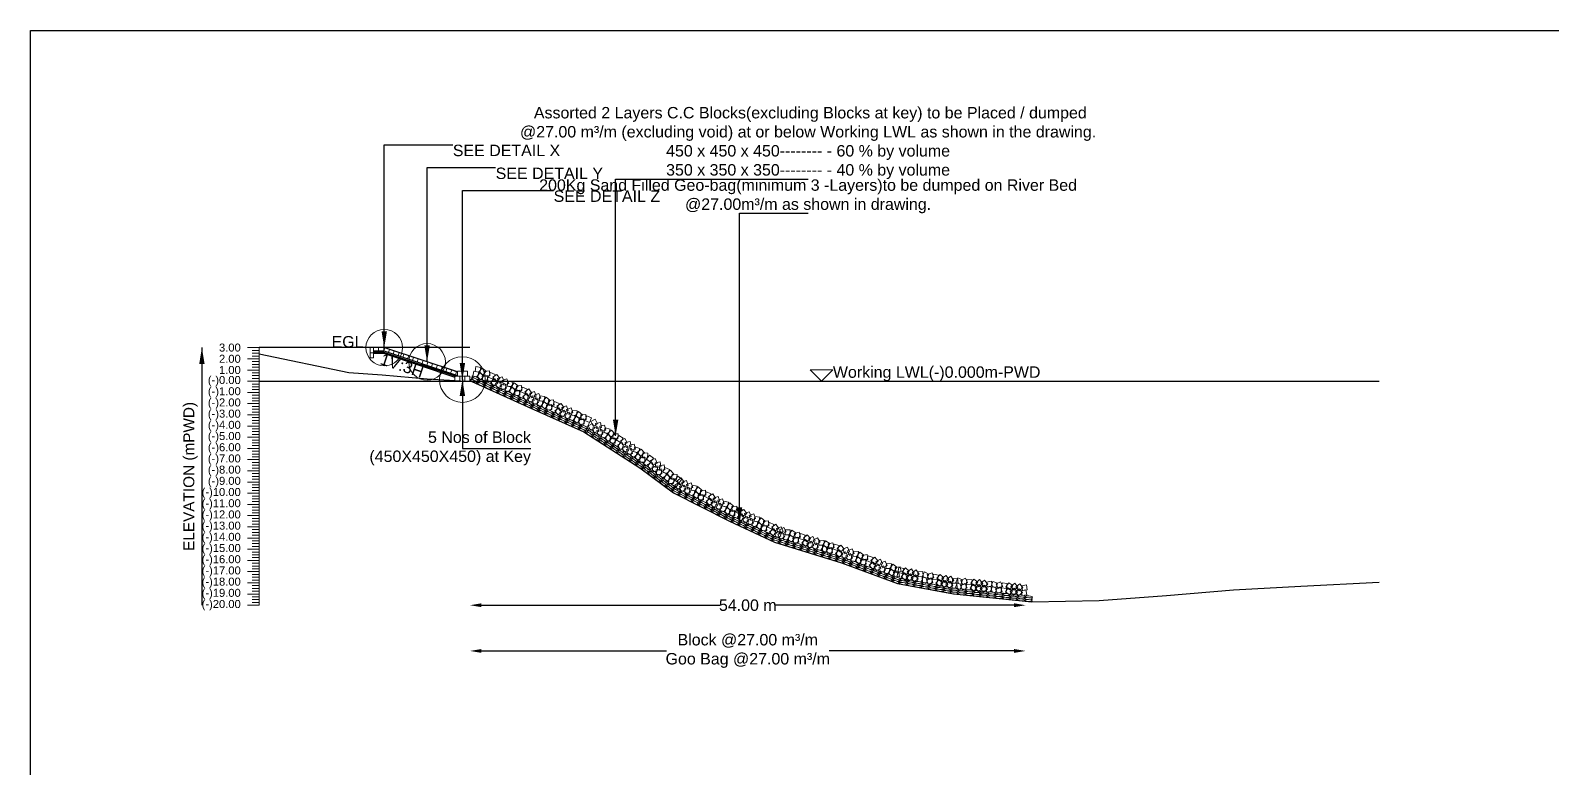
# Model space of a CAD drawing. Header units: inches. Extents: x 89000 to 305017, y -7071 to 0.
# Drawn here: x 205000 to 211658, y -3229 to 0 of the extents above; entities that cross this region are included whole.
import ezdxf

# ---------------------------------------------------------------- set-up
doc = ezdxf.new("R2010")
doc.units = ezdxf.units.IN
doc.header["$LTSCALE"] = 7
doc.header["$MEASUREMENT"] = 0
for name, color, linetype, lineweight in [('Cross Section Labels', 7, 'Continuous', 9), ('Existing_Bed_Level for Xsection', 7, 'Continuous', 25), ('Long Section Labels', 7, 'Continuous', 9)]:
    doc.layers.add(name, color=color, linetype=linetype, lineweight=lineweight)
doc.styles.get("Standard").update_dxf_attribs({"font": 'arial.ttf'})
doc.dimstyles.new('Appron Lebeling Style', dxfattribs={"dimtxt": 50, "dimasz": 50, "dimexe": 0.18, "dimexo": 0.0625, "dimgap": 0.09, "dimtad": 0, "dimtih": 1, "dimtoh": 1, "dimdec": 4, "dimzin": 0, "dimdsep": 46, "dimtxsty": 'Standard', "dimcen": 0.09, "dimse1": 1, "dimse2": 1, "dimadec": 0, "dimazin": 0, "dimtfac": 1, "dimtdec": 4, "dimtofl": 0, "dimtmove": 0, "dimatfit": 3, "dimfxl": 1, "dimtolj": 1, "dimtzin": 0, "dimarcsym": 0})
doc.dimstyles.get("Standard").update_dxf_attribs({"dimtxt": 0.18, "dimasz": 0.18, "dimexe": 0.18, "dimexo": 0.0625, "dimgap": 0.09, "dimtad": 0, "dimtih": 1, "dimtoh": 1, "dimdec": 4, "dimzin": 0, "dimdsep": 46, "dimtxsty": 'Standard', "dimcen": 0.09, "dimadec": 0, "dimazin": 0, "dimtfac": 1, "dimtdec": 4, "dimtofl": 0, "dimtmove": 0, "dimatfit": 3, "dimfxl": 1, "dimtolj": 1, "dimtzin": 0, "dimarcsym": 0})

# ---------------------------------------------------------------- blocks, each defined once
blk = doc.blocks.new('*D9')
at = {"layer": 'Cross Section Labels', "color": 0, "lineweight": -2, "transparency": 16777216}
for p, q in [((206972.5, -2514.7), (208015.2, -2514.7)), ((209303, -2514.7), (208260.3, -2514.7))]:
    blk.add_line(p, q, dxfattribs=at)
at = {"layer": 'Cross Section Labels', "color": 0, "transparency": 16777216}
for points in [[(206972.5, -2506.4), (206972.5, -2523), (206922.5, -2514.7)], [(209303, -2506.4), (209303, -2523), (209353, -2514.7)]]:
    blk.add_solid(points, dxfattribs=at)
at = {"layer": 'Defpoints', "color": 0, "transparency": 16777216}
for p in [(206922.5, -1534.7), (209353, -2497.2), (209353, -2514.7)]:
    blk.add_point(p, dxfattribs=at)
at = {"layer": 'Cross Section Labels', "color": 0, "transparency": 16777216, "insert": (208137.8, -2514.7), "char_height": 50, "attachment_point": 5}
blk.add_mtext('\\A1;54.00 m', dxfattribs=at)
blk = doc.blocks.new('*D10')
at = {"layer": 'Cross Section Labels', "color": 0, "lineweight": -2, "transparency": 16777216}
for p, q in [((206972.5, -2714.7), (207782.1, -2714.7)), ((209303, -2714.7), (208493.4, -2714.7))]:
    blk.add_line(p, q, dxfattribs=at)
at = {"layer": 'Cross Section Labels', "color": 0, "transparency": 16777216}
for points in [[(206972.5, -2706.4), (206972.5, -2723), (206922.5, -2714.7)], [(209303, -2706.4), (209303, -2723), (209353, -2714.7)]]:
    blk.add_solid(points, dxfattribs=at)
at = {"layer": 'Defpoints', "color": 0, "transparency": 16777216}
for p in [(206922.5, -1534.7), (209353, -2497.2), (209353, -2714.7)]:
    blk.add_point(p, dxfattribs=at)
at = {"layer": 'Cross Section Labels', "color": 0, "transparency": 16777216, "insert": (208137.8, -2714.7), "char_height": 50, "attachment_point": 5}
blk.add_mtext('\\A1;Block @27.00 m³/m ^JGoo Bag @27.00 m³/m ', dxfattribs=at)

msp = doc.modelspace()

# ---------------------------------------------------------------- linework, layer by layer
msp.add_lwpolyline([(205000, 0), (215000, 0), (215000, -7071), (205000, -7071)], close=True)
at = {"layer": 'Cross Section Labels'}
msp.add_lwpolyline([(208460.07826, -1534.7), (208510.07826, -1484.7), (208410.07826, -1484.7)], close=True, dxfattribs=at)
for centre, radius in [((206547.62826, -1387.7), 80), ((206735.05326, -1450.175), 80), ((206889.40326, -1527.35), 100)]:
    msp.add_circle(centre, radius, dxfattribs=at)
at = {"layer": 'Existing_Bed_Level for Xsection'}
for points in [[(206922.47826, -1387.7), (206000, -1387.7)], [(206867.35326, -1494.275), (206549.89133, -1388.45436), (206547.62826, -1387.7), (206545.24278, -1387.7), (206501.14278, -1387.7)], [(206000, -1414.65), (206392, -1496.97), (206539, -1506.28), (206735, -1523.92), (206931, -1535.19), (207176, -1646.91), (207421, -1756.18), (207666, -1913.96), (207813, -2022.74), (208058, -2146.71), (208254, -2238.34), (208548, -2329.48), (208793, -2419.64), (209038, -2465.21), (209381, -2500), (209675, -2494.12), (209969, -2472.56), (210263, -2447.08), (210557, -2431.89), (210900, -2414.25)], [(206501.14278, -1402.4), (206545.24278, -1402.4), (206867.35326, -1509.77016)], [(206501.14278, -1407.3), (206544.44762, -1407.3), (206860.49762, -1512.65)], [(206501.14278, -1412.2), (206543.65246, -1412.2), (206856.32826, -1516.42527)], [(206000, -1534.7), (210900, -1534.7)]]:
    msp.add_lwpolyline(points, dxfattribs=at)
at = {"layer": 'Long Section Labels'}
for points in [[(206000, -1387.7), (205950, -1387.7)], [(206000, -2514.7), (206000, -2465.7), (206000, -2416.7), (206000, -2367.7), (206000, -2318.7), (206000, -2269.7), (206000, -2220.7), (206000, -2171.7), (206000, -2122.7), (206000, -2073.7), (206000, -2024.7), (206000, -1975.7), (206000, -1926.7), (206000, -1877.7), (206000, -1828.7), (206000, -1779.7), (206000, -1730.7), (206000, -1681.7), (206000, -1632.7), (206000, -1583.7), (206000, -1534.7), (206000, -1485.7), (206000, -1436.7), (206000, -1387.7)], [(206000, -1436.7), (205950, -1436.7)], [(206000, -1399.95), (205970, -1399.95)], [(206000, -1412.2), (205970, -1412.2)], [(206000, -1424.45), (205970, -1424.45)], [(206000, -1448.95), (205970, -1448.95)], [(206000, -1461.2), (205970, -1461.2)], [(206000, -1485.7), (205950, -1485.7)], [(206000, -1473.45), (205970, -1473.45)], [(206000, -1497.95), (205970, -1497.95)], [(206000, -1510.2), (205970, -1510.2)], [(206000, -1522.45), (205970, -1522.45)], [(206000, -1534.7), (205950, -1534.7)], [(206000, -1583.7), (205950, -1583.7)], [(206000, -1546.95), (205970, -1546.95)], [(206000, -1559.2), (205970, -1559.2)], [(206000, -1571.45), (205970, -1571.45)], [(206000, -1595.95), (205970, -1595.95)], [(206000, -1632.7), (205950, -1632.7)], [(206000, -1608.2), (205970, -1608.2)], [(206000, -1620.45), (205970, -1620.45)], [(206000, -1644.95), (205970, -1644.95)], [(206000, -1657.2), (205970, -1657.2)], [(206000, -1681.7), (205950, -1681.7)], [(206000, -1730.7), (205950, -1730.7)], [(206000, -1669.45), (205970, -1669.45)], [(206000, -1693.95), (205970, -1693.95)], [(206000, -1706.2), (205970, -1706.2)], [(206000, -1718.45), (205970, -1718.45)], [(206000, -1779.7), (205950, -1779.7)], [(206000, -1742.95), (205970, -1742.95)], [(206000, -1755.2), (205970, -1755.2)], [(206000, -1767.45), (205970, -1767.45)], [(206000, -1791.95), (205970, -1791.95)], [(206000, -1828.7), (205950, -1828.7)], [(206000, -1804.2), (205970, -1804.2)], [(206000, -1816.45), (205970, -1816.45)], [(206000, -1840.95), (205970, -1840.95)], [(206000, -1853.2), (205970, -1853.2)], [(206000, -1877.7), (205950, -1877.7)], [(206000, -1926.7), (205950, -1926.7)], [(206000, -1865.45), (205970, -1865.45)], [(206000, -1889.95), (205970, -1889.95)], [(206000, -1902.2), (205970, -1902.2)], [(206000, -1914.45), (205970, -1914.45)], [(206000, -1975.7), (205950, -1975.7)], [(206000, -1938.95), (205970, -1938.95)], [(206000, -1951.2), (205970, -1951.2)], [(206000, -1963.45), (205970, -1963.45)], [(206000, -1987.95), (205970, -1987.95)], [(206000, -2024.7), (205950, -2024.7)], [(206000, -2000.2), (205970, -2000.2)], [(206000, -2012.45), (205970, -2012.45)], [(206000, -2036.95), (205970, -2036.95)], [(206000, -2049.2), (205970, -2049.2)], [(206000, -2061.45), (205970, -2061.45)], [(206000, -2073.7), (205950, -2073.7)], [(206000, -2122.7), (205950, -2122.7)], [(206000, -2085.95), (205970, -2085.95)], [(206000, -2098.2), (205970, -2098.2)], [(206000, -2110.45), (205970, -2110.45)], [(206000, -2171.7), (205950, -2171.7)], [(206000, -2134.95), (205970, -2134.95)], [(206000, -2147.2), (205970, -2147.2)], [(206000, -2159.45), (205970, -2159.45)], [(206000, -2183.95), (205970, -2183.95)], [(206000, -2196.2), (205970, -2196.2)], [(206000, -2220.7), (205950, -2220.7)], [(206000, -2208.45), (205970, -2208.45)], [(206000, -2232.95), (205970, -2232.95)], [(206000, -2245.2), (205970, -2245.2)], [(206000, -2257.45), (205970, -2257.45)], [(206000, -2269.7), (205950, -2269.7)], [(206000, -2318.7), (205950, -2318.7)], [(206000, -2281.95), (205970, -2281.95)], [(206000, -2294.2), (205970, -2294.2)], [(206000, -2306.45), (205970, -2306.45)], [(206000, -2367.7), (205950, -2367.7)], [(206000, -2330.95), (205970, -2330.95)], [(206000, -2343.2), (205970, -2343.2)], [(206000, -2355.45), (205970, -2355.45)], [(206000, -2379.95), (205970, -2379.95)], [(206000, -2392.2), (205970, -2392.2)], [(206000, -2416.7), (205950, -2416.7)], [(206000, -2404.45), (205970, -2404.45)], [(206000, -2428.95), (205970, -2428.95)], [(206000, -2441.2), (205970, -2441.2)], [(206000, -2453.45), (205970, -2453.45)], [(206000, -2465.7), (205950, -2465.7)], [(206000, -2514.7), (205950, -2514.7)], [(206000, -2477.95), (205970, -2477.95)], [(206000, -2490.2), (205970, -2490.2)], [(206000, -2502.45), (205970, -2502.45)]]:
    msp.add_lwpolyline(points, dxfattribs=at)
for points in [[(206501.14278, -1387.7), (206486.44278, -1387.7), (206486.44278, -1409.75), (206501.14278, -1409.75)], [(206523.19278, -1387.7), (206501.14278, -1387.7), (206501.14278, -1402.4), (206523.19278, -1402.4)], [(206545.24278, -1387.7), (206523.19278, -1387.7), (206523.19278, -1402.4), (206545.24278, -1402.4)], [(206570.80979, -1395.42718), (206549.89133, -1388.45436), (206545.24278, -1402.4), (206566.16125, -1409.37282)], [(206591.72826, -1402.4), (206570.80979, -1395.42718), (206566.16125, -1409.37282), (206587.07971, -1416.34564)], [(206501.14278, -1409.75), (206486.44278, -1409.75), (206486.44278, -1431.8), (206501.14278, -1431.8)], [(206612.64673, -1409.37282), (206591.72826, -1402.4), (206587.07971, -1416.34564), (206607.99818, -1423.31847)], [(206633.56519, -1416.34564), (206612.64673, -1409.37282), (206607.99818, -1423.31847), (206628.91665, -1430.29129)], [(206654.48366, -1423.31847), (206633.56519, -1416.34564), (206628.91665, -1430.29129), (206649.83511, -1437.26411)], [(206675.40213, -1430.29129), (206654.48366, -1423.31847), (206649.83511, -1437.26411), (206670.75358, -1444.23693)], [(206696.32059, -1437.26411), (206675.40213, -1430.29129), (206670.75358, -1444.23693), (206691.67205, -1451.20976)], [(206717.23906, -1444.23693), (206696.32059, -1437.26411), (206691.67205, -1451.20976), (206712.59051, -1458.18258)], [(206738.15753, -1451.20976), (206717.23906, -1444.23693), (206712.59051, -1458.18258), (206733.50898, -1465.1554)], [(206759.07599, -1458.18258), (206738.15753, -1451.20976), (206733.50898, -1465.1554), (206754.42745, -1472.12822)], [(206779.99446, -1465.1554), (206759.07599, -1458.18258), (206754.42745, -1472.12822), (206775.34591, -1479.10104)], [(206800.91293, -1472.12822), (206779.99446, -1465.1554), (206775.34591, -1479.10104), (206796.26438, -1486.07387)], [(206821.83139, -1479.10104), (206800.91293, -1472.12822), (206796.26438, -1486.07387), (206817.18285, -1493.04669)], [(206842.74986, -1486.07387), (206821.83139, -1479.10104), (206817.18285, -1493.04669), (206838.10131, -1500.01951)], [(206863.66833, -1493.04669), (206842.74986, -1486.07387), (206838.10131, -1500.01951), (206859.01978, -1506.99233)], [(206878.37826, -1512.65), (206856.32826, -1512.65), (206856.32826, -1534.7), (206878.37826, -1534.7)], [(206889.40326, -1490.6), (206867.35326, -1490.6), (206867.35326, -1512.65), (206889.40326, -1512.65)], [(206900.42826, -1512.65), (206878.37826, -1512.65), (206878.37826, -1534.7), (206900.42826, -1534.7)], [(206911.45326, -1490.6), (206889.40326, -1490.6), (206889.40326, -1512.65), (206911.45326, -1512.65)], [(206922.47826, -1512.65), (206900.42826, -1512.65), (206900.42826, -1534.7), (206922.47826, -1534.7)], [(206960.90112, -1494.40007), (206939.15361, -1490.76021), (206935.51375, -1512.50771), (206957.26125, -1516.14758)], [(206970.04965, -1474.3375), (206948.30215, -1470.69763), (206944.66228, -1492.44514), (206966.40978, -1496.085)], [(206983.79057, -1511.11466), (206966.78224, -1497.08187), (206952.74944, -1514.09019), (206969.75777, -1528.12299)], [(206992.9391, -1491.05208), (206975.93077, -1477.01929), (206961.89798, -1494.02762), (206978.90631, -1508.06041)], [(206998.26005, -1509.72821), (206976.30983, -1511.82349), (206978.40511, -1533.77371), (207000.35533, -1531.67843)], [(207007.40858, -1489.66563), (206985.45836, -1491.76091), (206987.55364, -1513.71114), (207009.50386, -1511.61586)], [(207023.0007, -1525.44247), (207002.93813, -1516.29394), (206993.7896, -1536.35651), (207013.85217, -1545.50505)], [(207032.14924, -1505.3799), (207012.08666, -1496.23137), (207002.93813, -1516.29394), (207023.0007, -1525.44247)], [(207043.83655, -1542.61568), (207031.02538, -1524.6692), (207013.07889, -1537.48037), (207025.89007, -1555.42686)], [(207052.98509, -1522.5531), (207040.17391, -1504.60662), (207022.22743, -1517.4178), (207035.03861, -1535.36428)], [(207064.14347, -1514.95018), (207043.48503, -1522.65935), (207051.19419, -1543.31779), (207071.85264, -1535.60862)], [(207091.92036, -1544.74586), (207084.19475, -1524.09356), (207063.54245, -1531.81918), (207071.26806, -1552.47148)], [(207054.99494, -1535.01275), (207034.33649, -1542.72192), (207042.04566, -1563.38036), (207062.7041, -1555.6712)], [(207082.77183, -1564.80843), (207075.04621, -1544.15614), (207054.39391, -1551.88175), (207062.11953, -1572.53405)], [(207101.33913, -1558.43981), (207079.59163, -1554.79994), (207075.95176, -1576.54744), (207097.69926, -1580.18731)], [(207110.48766, -1538.37723), (207088.74016, -1534.73737), (207085.10029, -1556.48487), (207106.8478, -1560.12474)], [(207124.22858, -1575.15439), (207107.22025, -1561.1216), (207093.18746, -1578.12993), (207110.19578, -1592.16272)], [(207133.37711, -1555.09182), (207116.36878, -1541.05903), (207102.33599, -1558.06735), (207119.34432, -1572.10015)], [(207138.69806, -1573.76794), (207116.74784, -1575.86322), (207118.84312, -1597.81344), (207140.79334, -1595.71816)], [(207147.84659, -1553.70537), (207125.89637, -1555.80065), (207127.99165, -1577.75087), (207149.94188, -1575.65559)], [(207163.43872, -1589.48221), (207143.37614, -1580.33367), (207134.22761, -1600.39625), (207154.29018, -1609.54478)], [(207172.58725, -1569.41963), (207152.52468, -1560.2711), (207143.37614, -1580.33367), (207163.43872, -1589.48221)], [(207184.27457, -1606.65541), (207171.46339, -1588.70893), (207153.51691, -1601.52011), (207166.32809, -1619.46659)], [(207193.4231, -1586.59284), (207180.61192, -1568.64636), (207162.66544, -1581.45753), (207175.47662, -1599.40402)], [(207204.58148, -1578.98991), (207183.92304, -1586.69908), (207191.6322, -1607.35752), (207212.29065, -1599.64836)], [(207232.03962, -1608.31859), (207224.14266, -1587.7312), (207203.55528, -1595.62817), (207211.45224, -1616.21555)], [(207195.43295, -1599.05249), (207174.7745, -1606.76165), (207182.48367, -1627.4201), (207203.14211, -1619.71093)], [(207223.05812, -1628.45649), (207215.16116, -1607.86911), (207194.57377, -1615.76607), (207202.47073, -1636.35345)], [(207241.57186, -1621.9338), (207219.79486, -1618.47477), (207216.33584, -1640.25177), (207238.11283, -1643.7108)], [(207250.55336, -1601.7959), (207228.77637, -1598.33687), (207225.31734, -1620.11387), (207247.09434, -1623.57289)], [(207264.59941, -1638.4576), (207247.47506, -1624.56663), (207233.58409, -1641.69097), (207250.70844, -1655.58195)], [(207273.58092, -1618.3197), (207256.45657, -1604.42872), (207242.56559, -1621.55307), (207259.68994, -1635.44405)], [(207279.05687, -1636.95096), (207257.12482, -1639.22857), (207259.40243, -1661.16062), (207281.33448, -1658.88301)], [(207288.03838, -1616.81306), (207266.10632, -1619.09067), (207268.38393, -1641.02272), (207290.31599, -1638.74511)], [(207303.92726, -1652.4591), (207283.78935, -1643.47759), (207274.80785, -1663.61549), (207294.94575, -1672.597)], [(207312.90876, -1632.3212), (207292.77086, -1623.33969), (207283.78935, -1643.47759), (207303.92726, -1652.4591)], [(207324.90509, -1669.45857), (207311.94522, -1651.61916), (207294.10582, -1664.57903), (207307.06569, -1682.41844)], [(207333.88659, -1649.32067), (207320.92673, -1631.48126), (207303.08732, -1644.44113), (207316.04719, -1662.28053)], [(207335.99991, -1661.76319), (207315.40624, -1669.64375), (207323.2868, -1690.23742), (207343.88047, -1682.35686)], [(207344.98141, -1641.62529), (207324.38774, -1649.50585), (207332.26831, -1670.09952), (207352.86198, -1662.21895)], [(207373.00494, -1671.18912), (207365.10797, -1650.60173), (207344.52059, -1658.49869), (207352.41755, -1679.08608)], [(207391.51868, -1664.66642), (207369.74168, -1661.2074), (207366.28265, -1682.9844), (207388.05965, -1686.44342)], [(207364.02343, -1691.32702), (207356.12647, -1670.73963), (207335.53908, -1678.6366), (207343.43605, -1699.22398)], [(207382.53717, -1684.80433), (207360.76017, -1681.3453), (207357.30115, -1703.1223), (207379.07815, -1706.58132)], [(207405.56472, -1701.32813), (207388.44037, -1687.43716), (207374.5494, -1704.5615), (207391.67375, -1718.45248)], [(207414.54623, -1681.19023), (207397.42188, -1667.29925), (207383.5309, -1684.4236), (207400.65525, -1698.31458)], [(207420.02219, -1699.82149), (207398.09013, -1702.0991), (207400.36774, -1724.03115), (207422.29979, -1721.75354)], [(207429.00369, -1679.68359), (207407.07164, -1681.9612), (207409.34924, -1703.89325), (207431.2813, -1701.61564)], [(207444.89257, -1715.32963), (207424.75467, -1706.34812), (207415.77316, -1726.48602), (207435.91106, -1735.46753)], [(207453.87407, -1695.19172), (207433.73617, -1686.21022), (207424.75467, -1706.34812), (207444.89257, -1715.32963)], [(207468.9749, -1739.42806), (207458.87783, -1719.82572), (207439.27549, -1729.92278), (207449.37256, -1749.52512)], [(207480.91359, -1720.88971), (207470.81652, -1701.28737), (207451.21418, -1711.38444), (207461.31125, -1730.98678)], [(207493.04938, -1714.97055), (207471.497, -1719.62862), (207476.15508, -1741.181), (207497.70745, -1736.52292)], [(207516.25252, -1748.45117), (207511.57728, -1726.90252), (207490.02862, -1731.57775), (207494.70386, -1753.12641)], [(207481.11069, -1733.50889), (207459.55831, -1738.16696), (207464.21639, -1759.71934), (207485.76876, -1755.06126)], [(207504.31383, -1766.98952), (207499.63859, -1745.44086), (207478.08993, -1750.11609), (207482.76517, -1771.66475)], [(207523.60401, -1763.35731), (207502.60603, -1756.62771), (207495.87643, -1777.62568), (207516.87441, -1784.35529)], [(207535.5427, -1744.81897), (207514.54473, -1738.08937), (207507.81512, -1759.08734), (207528.8131, -1765.81694)], [(207543.85175, -1783.18995), (207529.03832, -1766.85701), (207512.70538, -1781.67043), (207527.51881, -1798.00337)], [(207555.79044, -1764.6516), (207540.97701, -1748.31866), (207524.64407, -1763.13209), (207539.4575, -1779.46503)], [(207558.37021, -1783.89881), (207536.34683, -1782.81558), (207535.2636, -1804.83896), (207557.28698, -1805.92218)], [(207570.3089, -1765.36047), (207548.28552, -1764.27724), (207547.20229, -1786.30061), (207569.22567, -1787.38384)], [(207580.59376, -1803.00775), (207562.05542, -1791.06906), (207550.11673, -1809.6074), (207568.65507, -1821.54609)], [(207592.53246, -1784.46941), (207573.99411, -1772.53071), (207562.05542, -1791.06906), (207580.59376, -1803.00775)], [(207610.68198, -1804.46056), (207600.58492, -1784.85822), (207580.98258, -1794.95529), (207591.07965, -1814.55763)], [(207598.74329, -1822.9989), (207588.64622, -1803.39656), (207569.04388, -1813.49363), (207579.14095, -1833.09597)], [(207610.87908, -1817.07973), (207589.32671, -1821.73781), (207593.98478, -1843.29018), (207615.53716, -1838.63211)], [(207622.81777, -1798.54139), (207601.2654, -1803.19947), (207605.92347, -1824.75184), (207627.47585, -1820.09377)], [(207634.08222, -1850.56036), (207629.40698, -1829.0117), (207607.85832, -1833.68694), (207612.53356, -1855.2356)], [(207646.02091, -1832.02202), (207641.34568, -1810.47336), (207619.79702, -1815.1486), (207624.47225, -1836.69726)], [(207653.3724, -1846.92816), (207632.37443, -1840.19855), (207625.64483, -1861.19653), (207646.6428, -1867.92613)], [(207665.3111, -1828.38982), (207644.31312, -1821.66021), (207637.58352, -1842.65819), (207658.58149, -1849.38779)], [(207673.62014, -1866.76079), (207658.80671, -1850.42785), (207642.47377, -1865.24128), (207657.2872, -1881.57422)], [(207685.55883, -1848.22245), (207670.74541, -1831.88951), (207654.41247, -1846.70294), (207669.22589, -1863.03588)], [(207700.07729, -1848.93131), (207678.05392, -1847.84808), (207676.97069, -1869.87146), (207698.99407, -1870.95469)], [(207725.16146, -1871.78974), (207707.43675, -1858.67345), (207694.32046, -1876.39817), (207712.04517, -1889.51446)], [(207688.1386, -1867.46965), (207666.11522, -1866.38643), (207665.032, -1888.4098), (207687.05537, -1889.49303)], [(207712.04517, -1889.51446), (207694.32046, -1876.39817), (207681.20417, -1894.12288), (207698.92888, -1907.23917)], [(207728.85946, -1910.64101), (207720.05544, -1890.42489), (207699.83931, -1899.2289), (207708.64333, -1919.44503)], [(207741.97574, -1892.9163), (207733.17173, -1872.70017), (207712.9556, -1881.50419), (207721.75962, -1901.72032)], [(207741.3537, -1905.52167), (207719.54453, -1908.77164), (207722.79449, -1930.58082), (207744.60367, -1927.33085)], [(207754.46999, -1887.79696), (207732.66081, -1891.04693), (207735.91078, -1912.8561), (207757.71996, -1909.60614)], [(207762.33577, -1940.43716), (207759.06844, -1918.63058), (207737.26185, -1921.89791), (207740.52919, -1943.70449)], [(207775.45206, -1922.71245), (207772.18473, -1900.90586), (207750.37814, -1904.1732), (207753.64547, -1925.97978)], [(207781.82096, -1938.06414), (207761.30384, -1929.98638), (207753.22609, -1950.50351), (207773.74321, -1958.58126)], [(207794.93725, -1920.33942), (207774.42013, -1912.26167), (207766.34238, -1932.7788), (207786.8595, -1940.85655)], [(207813.85561, -1941.44393), (207800.13306, -1924.18432), (207782.87345, -1937.90687), (207796.596, -1955.16648)], [(207800.73932, -1959.16864), (207787.01677, -1941.90903), (207769.75716, -1955.63158), (207783.47971, -1972.89119)], [(207815.1812, -1960.81795), (207793.2745, -1958.30815), (207790.7647, -1980.21485), (207812.6714, -1982.72465)], [(207828.29749, -1943.09324), (207806.39079, -1940.58344), (207803.88099, -1962.49013), (207825.78769, -1964.99993)], [(207836.11817, -1981.32847), (207818.39345, -1968.21219), (207805.27717, -1985.9369), (207823.00188, -1999.05319)], [(207849.23446, -1963.60376), (207831.50974, -1950.48747), (207818.39345, -1968.21219), (207836.11817, -1981.32847)], [(207848.96146, -1996.04067), (207836.88933, -1977.58894), (207818.4376, -1989.66107), (207830.50973, -2008.11279)], [(207858.91684, -1976.36599), (207846.84472, -1957.91427), (207828.39299, -1969.98639), (207840.46511, -1988.43812)], [(207860.41926, -1988.89696), (207839.46491, -1995.76119), (207846.32914, -2016.71554), (207867.2835, -2009.85131)], [(207870.37465, -1969.22229), (207849.4203, -1976.08652), (207856.28453, -1997.04087), (207877.23888, -1990.17664)], [(207896.91916, -2000.12094), (207890.03824, -1979.17207), (207869.08937, -1986.05298), (207875.97028, -2007.00186)], [(207915.72968, -1994.51126), (207894.14785, -1989.99161), (207889.6282, -2011.57343), (207911.21002, -2016.09309)], [(207937.92177, -2012.14121), (207921.49709, -1997.42957), (207906.78545, -2013.85425), (207923.21013, -2028.56589)], [(207886.96378, -2019.79562), (207880.08286, -1998.84674), (207859.13398, -2005.72766), (207866.0149, -2026.67653)], [(207905.77429, -2014.18594), (207884.19247, -2009.66628), (207879.67281, -2031.24811), (207901.25464, -2035.76776)], [(207927.96639, -2031.81589), (207911.54171, -2017.10425), (207896.83007, -2033.52893), (207913.25475, -2048.24057)], [(207942.48022, -2031.01793), (207920.46304, -2032.22047), (207921.66558, -2054.23765), (207943.68276, -2053.03512)], [(207952.43561, -2011.34326), (207930.41843, -2012.54579), (207931.62096, -2034.56298), (207953.63815, -2033.36044)], [(207966.5626, -2047.72353), (207946.88793, -2037.76815), (207936.93255, -2057.44282), (207956.60722, -2067.39821)], [(207976.51799, -2028.04886), (207956.84332, -2018.09347), (207946.88793, -2037.76815), (207966.5626, -2047.72353)], [(207986.68418, -2065.72836), (207974.61205, -2047.27664), (207956.16032, -2059.34876), (207968.23245, -2077.80049)], [(207996.63956, -2046.05369), (207984.56744, -2027.60196), (207966.11571, -2039.67409), (207978.18783, -2058.12582)], [(207998.14198, -2058.58466), (207977.18763, -2065.44889), (207984.05186, -2086.40324), (208005.00622, -2079.53901)], [(208008.09737, -2038.90998), (207987.14302, -2045.77421), (207994.00725, -2066.72857), (208014.9616, -2059.86433)], [(208034.64188, -2069.80864), (208027.76096, -2048.85976), (208006.81209, -2055.74068), (208013.693, -2076.68956)], [(208053.4524, -2064.19896), (208031.87057, -2059.6793), (208027.35092, -2081.26113), (208048.93274, -2085.78078)], [(208024.6865, -2089.48331), (208017.80558, -2068.53444), (207996.8567, -2075.41535), (208003.73762, -2096.36423)], [(208043.49701, -2083.87363), (208021.91519, -2079.35398), (208017.39553, -2100.9358), (208038.97736, -2105.45546)], [(208065.68911, -2101.50358), (208049.26442, -2086.79194), (208034.55279, -2103.21662), (208050.97747, -2117.92826)], [(208075.64449, -2081.82891), (208059.21981, -2067.11727), (208044.50817, -2083.54195), (208060.93285, -2098.25359)], [(208080.20294, -2100.70563), (208058.18576, -2101.90817), (208059.3883, -2123.92535), (208081.40548, -2122.72281)], [(208090.15833, -2081.03095), (208068.14114, -2082.23349), (208069.34368, -2104.25068), (208091.36087, -2103.04814)], [(208103.35113, -2115.98503), (208083.37618, -2106.64674), (208074.03789, -2126.62169), (208094.01284, -2135.95998)], [(208112.68943, -2096.01007), (208092.71447, -2086.67178), (208083.37618, -2106.64674), (208103.35113, -2115.98503)], [(208124.02327, -2133.35496), (208111.38277, -2115.28785), (208093.31567, -2127.92834), (208105.95616, -2145.99545)], [(208133.36156, -2113.38001), (208120.72107, -2095.3129), (208102.65396, -2107.95339), (208115.29445, -2126.0205)], [(208135.25321, -2125.85815), (208114.52263, -2133.37115), (208122.03563, -2154.10174), (208142.76622, -2146.58874)], [(208144.5915, -2105.88319), (208123.86092, -2113.3962), (208131.37392, -2134.12678), (208152.10451, -2126.61378)], [(208172.08472, -2135.94083), (208164.55521, -2115.21623), (208143.83061, -2122.74574), (208151.36012, -2143.47033)], [(208190.71155, -2129.74848), (208168.99953, -2125.90264), (208165.15369, -2147.61466), (208186.86571, -2151.46051)], [(208162.74643, -2155.91578), (208155.21692, -2135.19118), (208134.49232, -2142.72069), (208142.02183, -2163.44529)], [(208181.37326, -2149.72344), (208159.66124, -2145.87759), (208155.8154, -2167.58962), (208177.52742, -2171.43546)], [(208204.10325, -2166.65423), (208187.2287, -2152.46085), (208173.03532, -2169.3354), (208189.90987, -2183.52878)], [(208213.44154, -2146.67928), (208196.56699, -2132.4859), (208182.37361, -2149.36045), (208199.24816, -2163.55383)], [(208218.58523, -2165.405), (208196.61613, -2167.29212), (208198.50325, -2189.26122), (208220.47235, -2187.3741)], [(208227.92352, -2145.43004), (208205.95442, -2147.31717), (208207.84154, -2169.28627), (208229.81064, -2167.39914)], [(208243.17582, -2181.35307), (208223.20086, -2172.01478), (208213.86257, -2191.98973), (208233.83753, -2201.32802)], [(208252.51411, -2161.37811), (208232.53915, -2152.03982), (208223.20086, -2172.01478), (208243.17582, -2181.35307)], [(208263.84795, -2198.723), (208251.20746, -2180.65589), (208233.14035, -2193.29638), (208245.78084, -2211.36349)], [(208273.18624, -2178.74805), (208260.54575, -2160.68094), (208242.47864, -2173.32143), (208255.11913, -2191.38854)], [(208275.0779, -2191.22619), (208254.34731, -2198.73919), (208261.86031, -2219.46978), (208282.5909, -2211.95678)], [(208284.41619, -2171.25123), (208263.6856, -2178.76424), (208271.1986, -2199.49482), (208291.92919, -2191.98182)], [(208299.79354, -2214.82367), (208289.50993, -2195.31855), (208270.00481, -2205.60216), (208280.28842, -2225.10728)], [(208306.32252, -2193.76245), (208296.03891, -2174.25733), (208276.53378, -2184.54094), (208286.8174, -2204.04606)], [(208323.93168, -2185.08941), (208301.89811, -2184.23837), (208301.04706, -2206.27194), (208323.08063, -2207.12298)], [(208348.75693, -2198.7646), (208330.10554, -2187.00331), (208318.34425, -2205.6547), (208336.99564, -2217.41599)], [(208362.93355, -2195.55341), (208341.42659, -2200.41689), (208346.29007, -2221.92384), (208367.79702, -2217.06037)], [(208317.4027, -2206.15063), (208295.36913, -2205.29958), (208294.51809, -2227.33315), (208316.55166, -2228.1842)], [(208342.22795, -2219.82582), (208323.57656, -2208.06453), (208311.81527, -2226.71592), (208330.46666, -2238.47721)], [(208356.40457, -2216.61463), (208334.89762, -2221.47811), (208339.76109, -2242.98506), (208361.26804, -2238.12159)], [(208382.93915, -2229.0627), (208361.87793, -2222.53373), (208355.34895, -2243.59495), (208376.41017, -2250.12392)], [(208389.46813, -2208.00149), (208368.40691, -2201.47251), (208361.87793, -2222.53373), (208382.93915, -2229.0627)], [(208405.78559, -2243.45338), (208390.80084, -2227.27748), (208374.62494, -2242.26223), (208389.60969, -2258.43813)], [(208412.31457, -2222.39216), (208397.32982, -2206.21626), (208381.15392, -2221.20101), (208396.13867, -2237.37691)], [(208415.8891, -2234.49609), (208396.3758, -2244.76417), (208406.64387, -2264.27747), (208426.15718, -2254.00939)], [(208422.41808, -2213.43487), (208402.90477, -2223.70295), (208413.17285, -2243.21625), (208432.68616, -2232.94818)], [(208447.22207, -2260.52651), (208436.93846, -2241.02139), (208417.43334, -2251.305), (208427.71695, -2270.81013)], [(208453.75105, -2239.46529), (208443.46744, -2219.96017), (208423.96232, -2230.24379), (208434.24593, -2249.74891)], [(208464.83123, -2251.85347), (208442.79766, -2251.00243), (208441.94662, -2273.036), (208463.98019, -2273.88704)], [(208471.36021, -2230.79225), (208449.32664, -2229.94121), (208448.4756, -2251.97478), (208470.50917, -2252.82582)], [(208489.65649, -2265.52867), (208471.0051, -2253.76737), (208459.2438, -2272.41876), (208477.89519, -2284.18006)], [(208496.18547, -2244.46745), (208477.53407, -2232.70615), (208465.77278, -2251.35754), (208484.42417, -2263.11884)], [(208503.83311, -2262.31748), (208482.32615, -2267.18095), (208487.18962, -2288.68791), (208508.69658, -2283.82443)], [(208510.36208, -2241.25626), (208488.85513, -2246.11973), (208493.7186, -2267.62669), (208515.22556, -2262.76322)], [(208536.89666, -2253.70433), (208515.83544, -2247.17535), (208509.30646, -2268.23657), (208530.36768, -2274.76555)], [(208559.7431, -2268.095), (208544.75835, -2251.9191), (208528.58245, -2266.90385), (208543.5672, -2283.07975)], [(208573.4742, -2260.36866), (208553.45344, -2269.60835), (208562.69312, -2289.62911), (208582.71388, -2280.38942)], [(208530.36768, -2274.76555), (208509.30646, -2268.23657), (208502.77748, -2289.29779), (208523.8387, -2295.82677)], [(208553.21413, -2289.15622), (208538.22938, -2272.98032), (208522.05348, -2287.96507), (208537.03823, -2304.14097)], [(208565.85907, -2281.06195), (208545.83831, -2290.30164), (208555.07799, -2310.3224), (208575.09875, -2301.08271)], [(208595.79633, -2308.68619), (208586.5407, -2288.6728), (208566.52731, -2297.92842), (208575.78294, -2317.94182)], [(208603.41146, -2287.9929), (208594.15583, -2267.97951), (208574.14244, -2277.23513), (208583.39807, -2297.24852)], [(208613.83259, -2300.94039), (208591.87306, -2298.94496), (208589.87763, -2320.90449), (208611.83716, -2322.89991)], [(208621.44772, -2280.2471), (208599.48819, -2278.25167), (208597.49276, -2300.2112), (208619.45229, -2302.20662)], [(208637.91329, -2315.88776), (208619.8986, -2303.17268), (208607.18351, -2321.18737), (208625.19821, -2333.90246)], [(208645.52842, -2295.19447), (208627.51373, -2282.47939), (208614.79864, -2300.49408), (208632.81334, -2313.20917)], [(208652.23768, -2313.41797), (208630.50696, -2317.15671), (208634.2457, -2338.88743), (208655.97642, -2335.14869)], [(208659.85282, -2292.72468), (208638.12209, -2296.46342), (208641.86083, -2318.19414), (208663.59155, -2314.4554)], [(208678.08919, -2327.22875), (208657.3959, -2319.61362), (208649.78077, -2340.30691), (208670.47406, -2347.92204)], [(208685.70432, -2306.53546), (208665.01103, -2298.92033), (208657.3959, -2319.61362), (208678.08919, -2327.22875)], [(208700.15656, -2342.78776), (208686.03307, -2325.85467), (208669.09998, -2339.97816), (208683.22347, -2356.91125)], [(208707.77169, -2322.09447), (208693.6482, -2305.16138), (208676.71511, -2319.28487), (208690.83861, -2336.21796)], [(208718.32723, -2313.67458), (208698.30647, -2322.91427), (208707.54616, -2342.93502), (208727.56692, -2333.69534)], [(208748.26449, -2341.29882), (208739.00887, -2321.28542), (208718.99548, -2330.54105), (208728.2511, -2350.55444)], [(208710.7121, -2334.36787), (208690.69134, -2343.60756), (208699.93103, -2363.62831), (208719.95178, -2354.38863)], [(208740.64936, -2361.99211), (208731.39374, -2341.97871), (208711.38035, -2351.23434), (208720.63597, -2371.24773)], [(208758.68562, -2354.24631), (208736.7261, -2352.25088), (208734.73067, -2374.2104), (208756.69019, -2376.20583)], [(208766.30075, -2333.55302), (208744.34123, -2331.55759), (208742.3458, -2353.51711), (208764.30532, -2355.51254)], [(208782.76632, -2369.19368), (208764.75163, -2356.4786), (208752.03655, -2374.49329), (208770.05124, -2387.20837)], [(208790.38145, -2348.50039), (208772.36676, -2335.78531), (208759.65168, -2353.8), (208777.66637, -2366.51508)], [(208797.09072, -2366.72389), (208775.36, -2370.46262), (208779.09873, -2392.19335), (208800.82946, -2388.45461)], [(208804.70585, -2346.0306), (208782.97513, -2349.76933), (208786.71386, -2371.50006), (208808.44459, -2367.76132)], [(208815.95042, -2376.062), (208794.27222, -2372.02985), (208790.24008, -2393.70805), (208811.91828, -2397.7402)], [(208819.98257, -2354.3838), (208798.30437, -2350.35166), (208794.27222, -2372.02985), (208815.95042, -2376.062)], [(208840.31714, -2387.69448), (208823.55076, -2373.37348), (208809.22976, -2390.13986), (208825.99614, -2404.46086)], [(208844.34928, -2366.01629), (208827.58291, -2351.69528), (208813.2619, -2368.46166), (208830.02828, -2382.78266)], [(208849.30891, -2377.62165), (208831.12398, -2390.09206), (208843.59439, -2408.27698), (208861.77931, -2395.80658)], [(208853.34105, -2355.94345), (208835.15613, -2368.41386), (208847.62653, -2386.59878), (208865.81146, -2374.12838)], [(208883.45978, -2399.82651), (208870.9749, -2381.65153), (208852.79991, -2394.13641), (208865.28479, -2412.3114)], [(208887.49193, -2378.14832), (208875.00705, -2359.97333), (208856.83206, -2372.45821), (208869.31694, -2390.6332)], [(208899.93924, -2389.16202), (208877.95646, -2390.88241), (208879.67685, -2412.86519), (208901.65963, -2411.1448)], [(208903.97139, -2367.48382), (208881.98861, -2369.20421), (208883.70899, -2391.18699), (208905.69178, -2389.4666)], [(208926.188, -2399.85347), (208906.29397, -2390.344), (208896.78449, -2410.23803), (208916.67852, -2419.7475)], [(208930.22014, -2378.17528), (208910.32611, -2368.6658), (208900.81664, -2388.55983), (208920.71067, -2398.0693)], [(208939.89426, -2395.01337), (208919.09992, -2402.34808), (208926.43463, -2423.14242), (208947.22897, -2415.80771)], [(208943.9264, -2373.33517), (208923.13206, -2380.66988), (208930.46677, -2401.46422), (208951.26111, -2394.12951)], [(208971.72996, -2382.60882), (208950.05176, -2378.57667), (208946.01962, -2400.25487), (208967.69781, -2404.28701)], [(208996.09668, -2394.2413), (208979.3303, -2379.9203), (208965.0093, -2396.68667), (208981.77567, -2411.00768)], [(209005.08845, -2384.16847), (208986.90352, -2396.63887), (208999.37393, -2414.8238), (209017.55885, -2402.35339)], [(209039.23932, -2406.37333), (209026.75444, -2388.19834), (209008.57945, -2400.68322), (209021.06433, -2418.85821)], [(209055.71878, -2395.70884), (209033.736, -2397.42922), (209035.45639, -2419.41201), (209057.43917, -2417.69162)], [(209076.95205, -2402.96481), (209056.33957, -2395.13358), (209048.50834, -2415.74606), (209069.12082, -2423.57729)], [(208967.69781, -2404.28701), (208946.01962, -2400.25487), (208941.98747, -2421.93307), (208963.66567, -2425.96521)], [(208992.06453, -2415.9195), (208975.29815, -2401.5985), (208960.97715, -2418.36487), (208977.74353, -2432.68588)], [(209001.0563, -2405.84667), (208982.87138, -2418.31707), (208995.34178, -2436.502), (209013.52671, -2424.03159)], [(209035.20717, -2428.05153), (209022.72229, -2409.87654), (209004.5473, -2422.36142), (209017.03219, -2440.53641)], [(209051.68664, -2417.38704), (209029.70385, -2419.10742), (209031.42424, -2441.09021), (209053.40702, -2439.36982)], [(209074.72696, -2424.90225), (209054.11448, -2417.07102), (209046.28325, -2437.6835), (209066.89574, -2445.51473)], [(209087.98587, -2418.94494), (209067.86954, -2427.97464), (209076.89924, -2448.09098), (209097.01557, -2439.06128)], [(209090.21096, -2397.0075), (209070.09462, -2406.0372), (209079.12432, -2426.15354), (209099.24066, -2417.12384)], [(209116.46126, -2425.88687), (209094.52382, -2423.66178), (209092.29874, -2445.59923), (209114.23618, -2447.82431)], [(209118.68635, -2403.94942), (209096.7489, -2401.72434), (209094.52382, -2423.66178), (209116.46126, -2425.88687)], [(209141.70672, -2435.46384), (209123.81316, -2422.57885), (209110.92817, -2440.47242), (209128.82173, -2453.35741)], [(209143.9318, -2413.5264), (209126.03824, -2400.64141), (209113.15325, -2418.53497), (209131.04681, -2431.41996)], [(209149.83444, -2424.68172), (209132.7434, -2438.61367), (209146.67534, -2455.7047), (209163.76638, -2441.77276)], [(209152.05952, -2402.74428), (209134.96849, -2416.67622), (209148.90043, -2433.76726), (209165.99146, -2419.83532)], [(209185.70508, -2443.98549), (209171.75953, -2426.90556), (209154.67959, -2440.8511), (209168.62514, -2457.93104)], [(209187.93016, -2422.04805), (209173.98461, -2404.96811), (209156.90468, -2418.91366), (209170.85022, -2435.99359)], [(209201.24588, -2431.99435), (209179.48075, -2435.52728), (209183.01368, -2457.29241), (209204.77881, -2453.75948)], [(209203.47097, -2410.05691), (209181.70583, -2413.58983), (209185.23876, -2435.35497), (209207.00389, -2431.82204)], [(209228.28908, -2440.47784), (209207.6766, -2432.64661), (209199.84537, -2453.25909), (209220.45785, -2461.09032)], [(209230.51416, -2418.54039), (209209.90168, -2410.70916), (209202.07046, -2431.32164), (209222.68294, -2439.15287)], [(209241.54799, -2434.52053), (209221.43165, -2443.55023), (209230.46135, -2463.66657), (209250.57769, -2454.63687)], [(209243.77307, -2412.58308), (209223.65674, -2421.61278), (209232.68644, -2441.72912), (209252.80277, -2432.69942)], [(209270.02338, -2441.46245), (209248.08594, -2439.23737), (209245.86085, -2461.17481), (209267.7983, -2463.3999)], [(209272.24846, -2419.52501), (209250.31102, -2417.29992), (209248.08594, -2439.23737), (209270.02338, -2441.46245)], [(209295.26884, -2451.03943), (209277.37528, -2438.15444), (209264.49029, -2456.048), (209282.38385, -2468.93299)], [(209297.49392, -2429.10198), (209279.60036, -2416.21699), (209266.71537, -2434.11056), (209284.60893, -2446.99555)], [(209303.39656, -2440.25731), (209286.30552, -2454.18925), (209300.23746, -2471.28029), (209317.3285, -2457.34835)], [(209305.62164, -2418.31987), (209288.5306, -2432.25181), (209302.46254, -2449.34284), (209319.55358, -2435.4109)], [(209339.26719, -2459.56108), (209325.32165, -2442.48114), (209308.24171, -2456.42669), (209322.18726, -2473.50662)], [(209341.49228, -2437.62363), (209327.54673, -2420.5437), (209310.46679, -2434.48924), (209324.41234, -2451.56918)], [(209354.808, -2447.56994), (209333.04287, -2451.10287), (209336.5758, -2472.868), (209358.34093, -2469.33507)], [(209357.03308, -2425.63249), (209335.26795, -2429.16542), (209338.80088, -2450.93055), (209360.56601, -2447.39762)]]:
    msp.add_lwpolyline(points, close=True, dxfattribs=at)
for centre, major_axis in [((206939.79899, -1534.62475), (14.83739, -6.76585)), ((206943.2551, -1527.04555), (14.83739, -6.76585)), ((206946.71121, -1519.46636), (14.83739, -6.76585)), ((206976.38598, -1532.99806), (14.83739, -6.76585)), ((206969.47376, -1548.15644), (14.83739, -6.76585)), ((206972.92987, -1540.57725), (14.83739, -6.76585)), ((206999.14853, -1561.68814), (14.83739, -6.76585)), ((207002.60465, -1554.10895), (14.83739, -6.76585)), ((207006.06076, -1546.52975), (14.83739, -6.76585)), ((207028.82331, -1575.21984), (14.83739, -6.76585)), ((207032.27942, -1567.64064), (14.83739, -6.76585)), ((207035.73553, -1560.06145), (14.83739, -6.76585)), ((207058.49808, -1588.75154), (14.83739, -6.76585)), ((207061.9542, -1581.17234), (14.83739, -6.76585)), ((207065.41031, -1573.59315), (14.83739, -6.76585)), ((207088.17286, -1602.28323), (14.83739, -6.76585)), ((207091.62897, -1594.70404), (14.83739, -6.76585)), ((207095.08508, -1587.12484), (14.83739, -6.76585)), ((207124.75986, -1600.65654), (14.83739, -6.76585)), ((207117.84763, -1615.81493), (14.83739, -6.76585)), ((207121.30375, -1608.23574), (14.83739, -6.76585)), ((207147.52241, -1629.34663), (14.83739, -6.76585)), ((207150.97852, -1621.76743), (14.83739, -6.76585)), ((207154.43463, -1614.18824), (14.83739, -6.76585)), ((207177.19718, -1642.87832), (14.83739, -6.76585)), ((207180.6533, -1635.29913), (14.83739, -6.76585)), ((207184.10941, -1627.71994), (14.83739, -6.76585)), ((207206.94983, -1656.15316), (14.8931, -6.64232)), ((207210.34285, -1648.54551), (14.8931, -6.64232)), ((207213.73586, -1640.93785), (14.8931, -6.64232)), ((207236.73603, -1669.4378), (14.8931, -6.64232)), ((207240.12904, -1661.83015), (14.8931, -6.64232)), ((207243.52205, -1654.2225), (14.8931, -6.64232)), ((207273.30825, -1667.50714), (14.8931, -6.64232)), ((207266.52222, -1682.72244), (14.8931, -6.64232)), ((207269.91523, -1675.11479), (14.8931, -6.64232)), ((207296.30842, -1696.00709), (14.8931, -6.64232)), ((207299.70143, -1688.39943), (14.8931, -6.64232)), ((207303.09444, -1680.79178), (14.8931, -6.64232)), ((207326.09461, -1709.29173), (14.8931, -6.64232)), ((207329.48762, -1701.68408), (14.8931, -6.64232)), ((207332.88064, -1694.07643), (14.8931, -6.64232)), ((207355.8808, -1722.57637), (14.8931, -6.64232)), ((207359.27382, -1714.96872), (14.8931, -6.64232)), ((207362.66683, -1707.36107), (14.8931, -6.64232)), ((207385.667, -1735.86101), (14.8931, -6.64232)), ((207389.06001, -1728.25336), (14.8931, -6.64232)), ((207392.45302, -1720.64571), (14.8931, -6.64232)), ((207422.23922, -1733.93035), (14.8931, -6.64232)), ((207415.45319, -1749.14566), (14.8931, -6.64232)), ((207418.84621, -1741.538), (14.8931, -6.64232)), ((207444.00738, -1766.04279), (13.71013, -8.82933)), ((207448.51755, -1759.03942), (13.71013, -8.82933)), ((207453.02772, -1752.03604), (13.71013, -8.82933)), ((207471.42765, -1783.70144), (13.71013, -8.82933)), ((207475.93782, -1776.69807), (13.71013, -8.82933)), ((207480.44799, -1769.69469), (13.71013, -8.82933)), ((207498.84791, -1801.36009), (13.71013, -8.82933)), ((207503.35809, -1794.35672), (13.71013, -8.82933)), ((207507.86826, -1787.35335), (13.71013, -8.82933)), ((207535.28853, -1805.012), (13.71013, -8.82933)), ((207526.26818, -1819.01875), (13.71013, -8.82933)), ((207530.77835, -1812.01537), (13.71013, -8.82933)), ((207553.68845, -1836.6774), (13.71013, -8.82933)), ((207558.19862, -1829.67403), (13.71013, -8.82933)), ((207562.7088, -1822.67065), (13.71013, -8.82933)), ((207581.10872, -1854.33605), (13.71013, -8.82933)), ((207585.61889, -1847.33268), (13.71013, -8.82933)), ((207590.12906, -1840.3293), (13.71013, -8.82933)), ((207608.52899, -1871.9947), (13.71013, -8.82933)), ((207613.03916, -1864.99133), (13.71013, -8.82933)), ((207617.54933, -1857.98796), (13.71013, -8.82933)), ((207635.94925, -1889.65336), (13.71013, -8.82933)), ((207640.45943, -1882.64998), (13.71013, -8.82933)), ((207644.9696, -1875.64661), (13.71013, -8.82933)), ((207663.36952, -1907.31201), (13.71013, -8.82933)), ((207667.87969, -1900.30864), (13.71013, -8.82933)), ((207672.38987, -1893.30526), (13.71013, -8.82933)), ((207690.0232, -1926.5558), (13.10841, -9.70022)), ((207694.97824, -1919.8598), (13.10841, -9.70022)), ((207699.93328, -1913.16379), (13.10841, -9.70022)), ((207721.19506, -1939.26024), (13.10841, -9.70022)), ((207726.1501, -1932.56424), (13.10841, -9.70022)), ((207716.24002, -1945.95625), (13.10841, -9.70022)), ((207742.45684, -1965.3567), (13.10841, -9.70022)), ((207747.41188, -1958.66069), (13.10841, -9.70022)), ((207752.36693, -1951.96469), (13.10841, -9.70022)), ((207768.67366, -1984.75714), (13.10841, -9.70022)), ((207773.62871, -1978.06114), (13.10841, -9.70022)), ((207778.58375, -1971.36514), (13.10841, -9.70022)), ((207794.89048, -2004.15759), (13.10841, -9.70022)), ((207799.84553, -1997.46159), (13.10841, -9.70022)), ((207804.80057, -1990.76558), (13.10841, -9.70022)), ((207821.1296, -2022.18574), (14.55051, -7.36256)), ((207824.89052, -2014.75308), (14.55051, -7.36256)), ((207828.65145, -2007.32043), (14.55051, -7.36256)), ((207850.23063, -2036.91086), (14.55051, -7.36256)), ((207853.99155, -2029.4782), (14.55051, -7.36256)), ((207857.75247, -2022.04555), (14.55051, -7.36256)), ((207879.33166, -2051.63598), (14.55051, -7.36256)), ((207883.09258, -2044.20332), (14.55051, -7.36256)), ((207886.8535, -2036.77067), (14.55051, -7.36256)), ((207908.43269, -2066.3611), (14.55051, -7.36256)), ((207912.19361, -2058.92844), (14.55051, -7.36256)), ((207915.95453, -2051.49579), (14.55051, -7.36256)), ((207945.05556, -2066.22091), (14.55051, -7.36256)), ((207937.53372, -2081.08622), (14.55051, -7.36256)), ((207941.29464, -2073.65356), (14.55051, -7.36256)), ((207966.63475, -2095.81134), (14.55051, -7.36256)), ((207970.39567, -2088.37869), (14.55051, -7.36256)), ((207974.15659, -2080.94603), (14.55051, -7.36256)), ((207995.73577, -2110.53646), (14.55051, -7.36256)), ((207999.4967, -2103.10381), (14.55051, -7.36256)), ((208003.25762, -2095.67115), (14.55051, -7.36256)), ((208024.8368, -2125.26158), (14.55051, -7.36256)), ((208028.59773, -2117.82893), (14.55051, -7.36256)), ((208032.35865, -2110.39627), (14.55051, -7.36256)), ((208053.93783, -2139.9867), (14.55051, -7.36256)), ((208057.69876, -2132.55405), (14.55051, -7.36256)), ((208061.45968, -2125.12139), (14.55051, -7.36256)), ((208090.33135, -2138.83656), (14.77259, -6.90619)), ((208083.27575, -2153.92874), (14.77259, -6.90619)), ((208086.80355, -2146.38265), (14.77259, -6.90619)), ((208112.82093, -2167.74111), (14.77259, -6.90619)), ((208116.34873, -2160.19502), (14.77259, -6.90619)), ((208119.87653, -2152.64893), (14.77259, -6.90619)), ((208142.36611, -2181.55348), (14.77259, -6.90619)), ((208145.8939, -2174.00739), (14.77259, -6.90619)), ((208149.4217, -2166.4613), (14.77259, -6.90619)), ((208171.91128, -2195.36585), (14.77259, -6.90619)), ((208175.43908, -2187.81976), (14.77259, -6.90619)), ((208178.96688, -2180.27367), (14.77259, -6.90619)), ((208204.98426, -2201.63213), (14.77259, -6.90619)), ((208208.51206, -2194.08604), (14.77259, -6.90619)), ((208201.45646, -2209.17823), (14.77259, -6.90619)), ((208231.00164, -2222.9906), (14.77259, -6.90619)), ((208234.52944, -2215.4445), (14.77259, -6.90619)), ((208238.05724, -2207.89841), (14.77259, -6.90619)), ((208260.27627, -2235.9251), (15.57594, -4.82854)), ((208262.74277, -2227.96864), (15.57594, -4.82854)), ((208265.20927, -2220.01218), (15.57594, -4.82854)), ((208291.42815, -2245.58219), (15.57594, -4.82854)), ((208293.89465, -2237.62573), (15.57594, -4.82854)), ((208296.36116, -2229.66927), (15.57594, -4.82854)), ((208322.58003, -2255.23927), (15.57594, -4.82854)), ((208325.04654, -2247.28281), (15.57594, -4.82854)), ((208327.51304, -2239.32635), (15.57594, -4.82854)), ((208353.73192, -2264.89636), (15.57594, -4.82854)), ((208356.19842, -2256.9399), (15.57594, -4.82854)), ((208358.66492, -2248.98344), (15.57594, -4.82854)), ((208387.3503, -2266.59698), (15.57594, -4.82854)), ((208389.81681, -2258.64052), (15.57594, -4.82854)), ((208420.96869, -2268.2976), (15.57594, -4.82854)), ((208384.8838, -2274.55344), (15.57594, -4.82854)), ((208416.03568, -2284.21052), (15.57594, -4.82854)), ((208418.50219, -2276.25406), (15.57594, -4.82854)), ((208447.18757, -2293.86761), (15.57594, -4.82854)), ((208449.65407, -2285.91115), (15.57594, -4.82854)), ((208452.12057, -2277.95469), (15.57594, -4.82854)), ((208478.33945, -2303.52469), (15.57594, -4.82854)), ((208480.80595, -2295.56823), (15.57594, -4.82854)), ((208483.27246, -2287.61177), (15.57594, -4.82854)), ((208509.49133, -2313.18177), (15.57594, -4.82854)), ((208511.95784, -2305.22531), (15.57594, -4.82854)), ((208514.42434, -2297.26885), (15.57594, -4.82854)), ((208540.64322, -2322.83886), (15.57594, -4.82854)), ((208543.10972, -2314.8824), (15.57594, -4.82854)), ((208545.57622, -2306.92594), (15.57594, -4.82854)), ((208571.60612, -2333.72898), (15.30384, -5.63181)), ((208574.48294, -2325.91152), (15.30384, -5.63181)), ((208577.35977, -2318.09405), (15.30384, -5.63181)), ((208605.09062, -2337.17514), (15.30384, -5.63181)), ((208607.96745, -2329.35768), (15.30384, -5.63181)), ((208602.21379, -2344.99261), (15.30384, -5.63181)), ((208632.82147, -2356.25623), (15.30384, -5.63181)), ((208635.6983, -2348.43877), (15.30384, -5.63181)), ((208638.57512, -2340.6213), (15.30384, -5.63181)), ((208663.42915, -2367.51986), (15.30384, -5.63181)), ((208666.30597, -2359.70239), (15.30384, -5.63181)), ((208669.1828, -2351.88493), (15.30384, -5.63181)), ((208694.03682, -2378.78348), (15.30384, -5.63181)), ((208696.91365, -2370.96602), (15.30384, -5.63181)), ((208699.79048, -2363.14855), (15.30384, -5.63181)), ((208724.6445, -2390.04711), (15.30384, -5.63181)), ((208727.52133, -2382.22964), (15.30384, -5.63181)), ((208730.39815, -2374.41218), (15.30384, -5.63181)), ((208755.25217, -2401.31073), (15.30384, -5.63181)), ((208758.129, -2393.49327), (15.30384, -5.63181)), ((208761.00583, -2385.6758), (15.30384, -5.63181)), ((208791.61351, -2396.93943), (15.30384, -5.63181)), ((208785.85985, -2412.57436), (15.30384, -5.63181)), ((208788.73668, -2404.75689), (15.30384, -5.63181)), ((208816.83923, -2419.83766), (16.03223, -2.982)), ((208818.36248, -2411.64812), (16.03223, -2.982)), ((208819.88574, -2403.45858), (16.03223, -2.982)), ((208848.90369, -2425.80165), (16.03223, -2.982)), ((208850.42695, -2417.61211), (16.03223, -2.982)), ((208851.9502, -2409.42257), (16.03223, -2.982)), ((208880.96816, -2431.76564), (16.03223, -2.982)), ((208882.49141, -2423.5761), (16.03223, -2.982)), ((208884.01467, -2415.38656), (16.03223, -2.982)), ((208913.03262, -2437.72963), (16.03223, -2.982)), ((208914.55588, -2429.54009), (16.03223, -2.982)), ((208916.07913, -2421.35055), (16.03223, -2.982)), ((208945.09709, -2443.69362), (16.03223, -2.982)), ((208946.62034, -2435.50408), (16.03223, -2.982)), ((208948.1436, -2427.31454), (16.03223, -2.982)), ((208977.16155, -2449.65762), (16.03223, -2.982)), ((208978.68481, -2441.46807), (16.03223, -2.982)), ((208980.20806, -2433.27853), (16.03223, -2.982)), ((209009.22602, -2455.62161), (16.03223, -2.982)), ((209010.74927, -2447.43206), (16.03223, -2.982)), ((209012.27253, -2439.24252), (16.03223, -2.982)), ((209040.97939, -2461.32583), (16.22396, -1.64557)), ((209041.81998, -2453.03835), (16.22396, -1.64557)), ((209042.66057, -2444.75087), (16.22396, -1.64557)), ((209073.42731, -2464.61697), (16.22396, -1.64557)), ((209074.2679, -2456.32949), (16.22396, -1.64557)), ((209075.10848, -2448.04201), (16.22396, -1.64557)), ((209105.87523, -2467.90812), (16.22396, -1.64557)), ((209106.71582, -2459.62064), (16.22396, -1.64557)), ((209107.5564, -2451.33316), (16.22396, -1.64557)), ((209139.16373, -2462.91178), (16.22396, -1.64557)), ((209140.00432, -2454.62431), (16.22396, -1.64557)), ((209171.61165, -2466.20293), (16.22396, -1.64557)), ((209172.45224, -2457.91545), (16.22396, -1.64557)), ((209204.90016, -2461.2066), (16.22396, -1.64557)), ((209237.34808, -2464.49774), (16.22396, -1.64557)), ((209269.796, -2467.78889), (16.22396, -1.64557)), ((209138.32315, -2471.19926), (16.22396, -1.64557)), ((209170.77107, -2474.49041), (16.22396, -1.64557)), ((209203.21899, -2477.78156), (16.22396, -1.64557)), ((209204.05957, -2469.49408), (16.22396, -1.64557)), ((209235.6669, -2481.0727), (16.22396, -1.64557)), ((209236.50749, -2472.78522), (16.22396, -1.64557)), ((209268.11482, -2484.36385), (16.22396, -1.64557)), ((209268.95541, -2476.07637), (16.22396, -1.64557)), ((209300.56274, -2487.65499), (16.22396, -1.64557)), ((209301.40333, -2479.36752), (16.22396, -1.64557)), ((209302.24392, -2471.08004), (16.22396, -1.64557)), ((209333.01066, -2490.94614), (16.22396, -1.64557)), ((209333.85125, -2482.65866), (16.22396, -1.64557)), ((209334.69184, -2474.37118), (16.22396, -1.64557)), ((209365.45858, -2494.23729), (16.22396, -1.64557)), ((209366.29917, -2485.94981), (16.22396, -1.64557)), ((209367.13975, -2477.66233), (16.22396, -1.64557))]:
    msp.add_ellipse(centre, major_axis=major_axis, ratio=0.255, dxfattribs=at)

# ---------------------------------------------------------------- texts
at = {"layer": 'Cross Section Labels', "char_height": 50}
for s, insert, attachment_point in [(' Assorted 2 Layers C.C Blocks(excluding Blocks at key) to be Placed / dumped^J@27.00 m³/m (excluding void) at or below Working LWL as shown in the drawing.^J450 x 450 x 450-------- - 60 % by volume^J350 x 350 x 350-------- - 40 % by volume', (208401.65513, -650), 8), ('SEE DETAIL X', (206847.62826, -500), 1), ('SEE DETAIL Y', (207035.05326, -600), 1), ('200Kg Sand Filled Geo-bag(minimum 3 -Layers)to be dumped on River Bed^J@27.00m³/m as shown in drawing.', (208401.65513, -800), 8), ('SEE DETAIL Z', (207288.62826, -700), 1), ('EGL', (206457.04278, -1387.7), 9), ('Working LWL(-)0.000m-PWD', (208510.07826, -1534.7), 7), ('5 Nos of Block ^J(450X450X450) at Key', (207189.40326, -1828.7), 6)]:
    msp.add_mtext(s, dxfattribs=dict(at, insert=insert, attachment_point=attachment_point))
at = {"layer": 'Cross Section Labels', "insert": (206633.59318, -1442.18024), "char_height": 50, "attachment_point": 2, "rotation": 341.565051177}
msp.add_mtext('1V:3H', dxfattribs=at)
at = {"layer": 'Long Section Labels', "char_height": 35, "attachment_point": 6}
for s, insert in [('3.00', (205920, -1387.7)), ('2.00', (205920, -1436.7)), ('(-)0.00', (205920, -1534.7)), ('1.00', (205920, -1485.7)), ('(-)1.00', (205920, -1583.7)), ('(-)2.00', (205920, -1632.7)), ('(-)3.00', (205920, -1681.7)), ('(-)4.00', (205920, -1730.7)), ('(-)5.00', (205920, -1779.7)), ('(-)6.00', (205920, -1828.7)), ('(-)7.00', (205920, -1877.7)), ('(-)8.00', (205920, -1926.7)), ('(-)9.00', (205920, -1975.7)), ('(-)10.00', (205920, -2024.7)), ('(-)11.00', (205920, -2073.7)), ('(-)12.00', (205920, -2122.7)), ('(-)13.00', (205920, -2171.7)), ('(-)14.00', (205920, -2220.7)), ('(-)15.00', (205920, -2269.7)), ('(-)16.00', (205920, -2318.7)), ('(-)17.00', (205920, -2367.7)), ('(-)18.00', (205920, -2416.7)), ('(-)19.00', (205920, -2465.7)), ('(-)20.00', (205920, -2514.7))]:
    msp.add_mtext(s, dxfattribs=dict(at, insert=insert))
at = {"layer": 'Long Section Labels', "insert": (205700, -1951.2), "char_height": 48, "attachment_point": 5, "rotation": 90}
msp.add_mtext('ELEVATION (mPWD)', dxfattribs=at)

# ---------------------------------------------------------------- dimensions: what is measured, and where the dimension line sits
at = {"layer": 'Cross Section Labels'}
for base, text, picture, middle in [((209353.02632, -2514.7), '54.00 m', '*D9', (208137.75229, -2514.7)), ((209353.02632, -2714.7), 'Block @27.00 m³/m ^JGoo Bag @27.00 m³/m ', '*D10', (208137.75229, -2714.7))]:
    dim = msp.add_linear_dim(base=base, p1=(206922.47826, -1534.7), p2=(209353.02632, -2497.16267), text=text, dimstyle='Appron Lebeling Style', dxfattribs=at)
    dim.commit()
    dim.dimension.update_dxf_attribs({"geometry": picture, "text_midpoint": middle})

# ---------------------------------------------------------------- leaders
at = {"layer": 'Cross Section Labels', "annotation_type": 0, "has_hookline": 1}
for points, hookline_direction, text_width in [([(206547.62826, -1387.7), (206547.62826, -500), (206847.53826, -500)], 0, 466.13233), ([(206735.05326, -1450.175), (206735.05326, -600), (207034.96326, -600)], 0, 466.03001), ([(207559.77437, -1774.2486), (207559.77437, -650), (208401.56513, -650)], 0, 2510.77763), ([(206889.40326, -1527.35), (206889.40326, -700), (207288.53826, -700)], 0, 460.91405), ([(208101.65513, -2158.11816), (208101.65513, -800), (208401.56513, -800)], 0, 2345.7367), ([(206889.40326, -1527.35), (206889.40326, -1828.7), (207189.49326, -1828.7)], 1, 701.90996)]:
    msp.add_leader(points, dimstyle='Standard', override={"dimasz": 72}, dxfattribs=dict(at, hookline_direction=hookline_direction, text_width=text_width))
at = {"layer": 'Long Section Labels'}
msp.add_leader([(205750, -1387.7), (205750, -2514.7)], dimstyle='Standard', override={"dimasz": 72}, dxfattribs=at)

doc.saveas('drawing.dxf')
